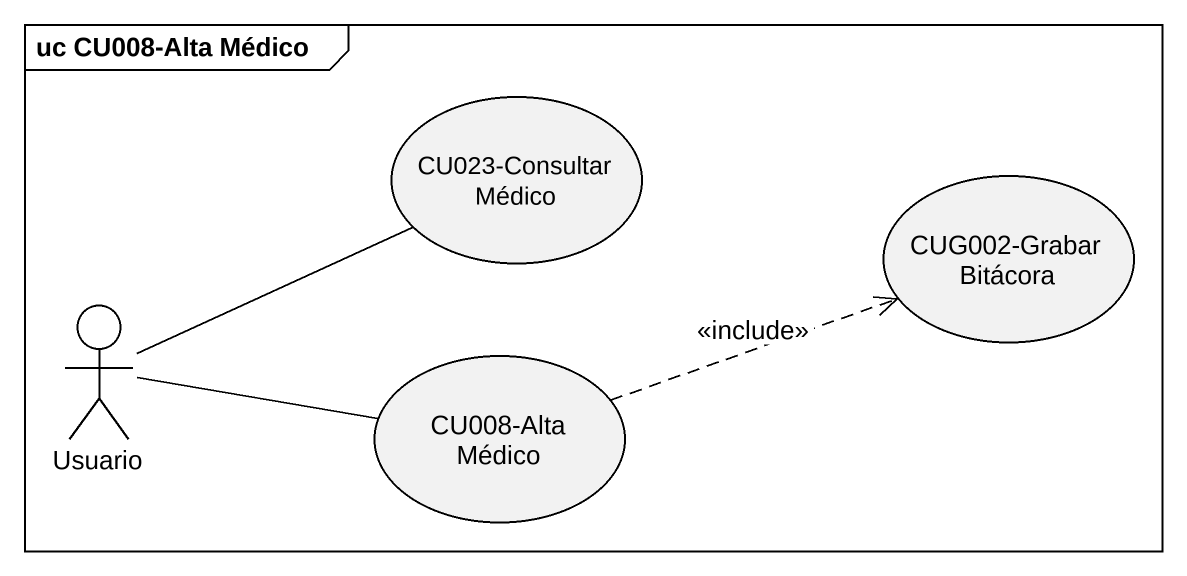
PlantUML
@startuml
mainframe uc CU008-Alta Médico
usecase "CU023-Consultar Médico" as CU023_Consultar_Médico
usecase "CUG002-Grabar Bitácora" as CUG002_Grabar_Bitácora
actor Usuario
usecase "CU008-Alta Médico" as CU008_Alta_Médico
Usuario -right- CU023_Consultar_Médico
Usuario -right- CU008_Alta_Médico
CU008_Alta_Médico .right.> CUG002_Grabar_Bitácora : <<include>>
@enduml
